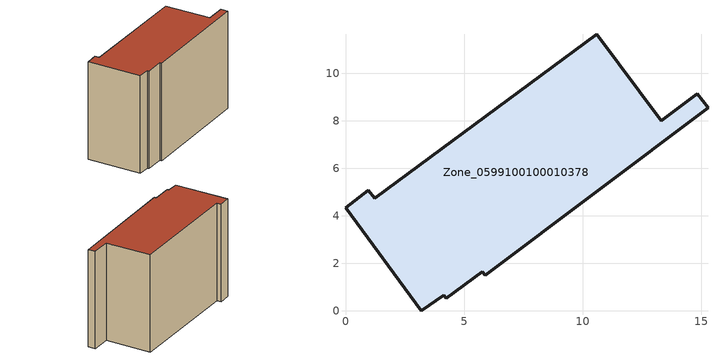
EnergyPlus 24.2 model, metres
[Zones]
Zone_0599100100010378
 floor ground (C_G): 14.84,9.14 15.29,8.55 5.9,1.48 5.78,1.64 4.25,0.51 4.15,0.65 3.19,0 0,4.33 0.97,5.09 1.23,4.73 10.59,11.65 13.31,8 z0
 wall outside (C_F): 15.29,8.55 14.84,9.14 13.31,8 10.59,11.65 1.23,4.73 0.97,5.09 0,4.33 3.19,0 4.15,0.65 4.25,0.51 5.78,1.64 5.9,1.48 15.29,8.55 z0:9.68
 roof outside (C_R): 10.59,11.65 1.23,4.73 0.97,5.09 0,4.33 3.19,0 4.15,0.65 4.25,0.51 5.78,1.64 5.9,1.48 15.29,8.55 14.84,9.14 13.31,8 z9.68
[BUILDING]
Pand.0599100100010378: North Axis=0; Terrain=City; Loads Convergence Tolerance Value=0.04; Temperature Convergence Tolerance Value=0.4; Solar Distribution=FullExterior; Maximum Number of Warmup Days=25; Minimum Number of Warmup Days=1
[Site:Location]
Rotterdam.The.Hague.AP_ZH_NLD Design_Conditions: Latitude=51.96; Longitude=4.45; Time Zone=1; Elevation=-4.5
[SITE:GROUNDTEMPERATURE:BUILDINGSURFACE]
18, 18, 18, 18, 18, 18, 18, 18, 18, 18, 18, 18
[MATERIAL] Thermal Absorptance=0.9; Solar Absorptance=0.7; Visible Absorptance=0.7
Name | Roughness | Thickness | Conductivity | Density | Specific Heat
G.TI.2015-2018 | MediumSmooth | 0.15 | 0.0428571 | 540 | 1210
F.TI.2015-2018 | Rough | 0.3 | 0.0666667 | 1920 | 840
R.TI.2015-2018 | MediumRough | 0.2 | 0.0333333 | 1500 | 1000
[CONSTRUCTION]
C_G: G.TI.2015-2018
C_F: F.TI.2015-2018
C_R: R.TI.2015-2018
[ZONE]
Zone_0599100100010378: Type=1; Multiplier=1; Ceiling Height=Autocalculate; Volume=Autocalculate; Floor Area=autocalculate; Part of Total Floor Area=Yes
[ZONEINFILTRATION:DESIGNFLOWRATE]
Infil_Zone_0599100100010378: Zone or ZoneList or Space or SpaceList=Zone_0599100100010378; Schedule=AlwaysOn; Design Flow Rate Calculation Method=Flow/Area; Flow Rate per Floor Area=0.0015; Constant Term Coefficient=1; Temperature Term Coefficient=0; Velocity Term Coefficient=0; Velocity Squared Term Coefficient=0
[HVACTEMPLATE:ZONE:IDEALLOADSAIRSYSTEM]
Zone_0599100100010378: Maximum Heating Supply Air Temperature=50; Minimum Cooling Supply Air Temperature=13; Maximum Heating Supply Air Humidity Ratio=0.0156; Minimum Cooling Supply Air Humidity Ratio=0.0077; Heating Limit=NoLimit; Cooling Limit=NoLimit; Dehumidification Control Type=ConstantSensibleHeatRatio; Cooling Sensible Heat Ratio=0.7; Dehumidification Setpoint=60; Humidification Control Type=None; Humidification Setpoint=30; Outdoor Air Method=None; Outdoor Air Flow Rate per Person=0.00944; Outdoor Air Flow Rate per Zone Floor Area=0; Outdoor Air Flow Rate per Zone=0; Demand Controlled Ventilation Type=None; Outdoor Air Economizer Type=NoEconomizer; Heat Recovery Type=None; Sensible Heat Recovery Effectiveness=0.7; Latent Heat Recovery Effectiveness=0.65
[ZONECONTROL:THERMOSTAT]
ThermostatControl_Zone_0599100100010378: Zone or ZoneList=Zone_0599100100010378; Control Type Schedule=DualSetpointControlType; Control 1=Thermostat_Zone_0599100100010378; Temperature Difference Between Cutout And Setpoint=0
[THERMOSTATSETPOINT:DUALSETPOINT]
Thermostat_Zone_0599100100010378: Heating Setpoint Temperature Schedule=HeatingSetpoint_Zone_0599100100010378; Cooling Setpoint Temperature Schedule=CoolingSetpoint_Zone_0599100100010378
[SCHEDULE:COMPACT]
HeatingSetpoint_Zone_0599100100010378: Through: 12/31, For: AllDays, Until: 24:00, 21
CoolingSetpoint_Zone_0599100100010378: Through: 12/31, For: AllDays, Until: 24:00, 24
DualSetpointControlType: Through: 12/31, For: AllDays, Until: 24:00, 4
AlwaysOn: Through: 12/31, For: AllDays, Until: 24:00, 1
